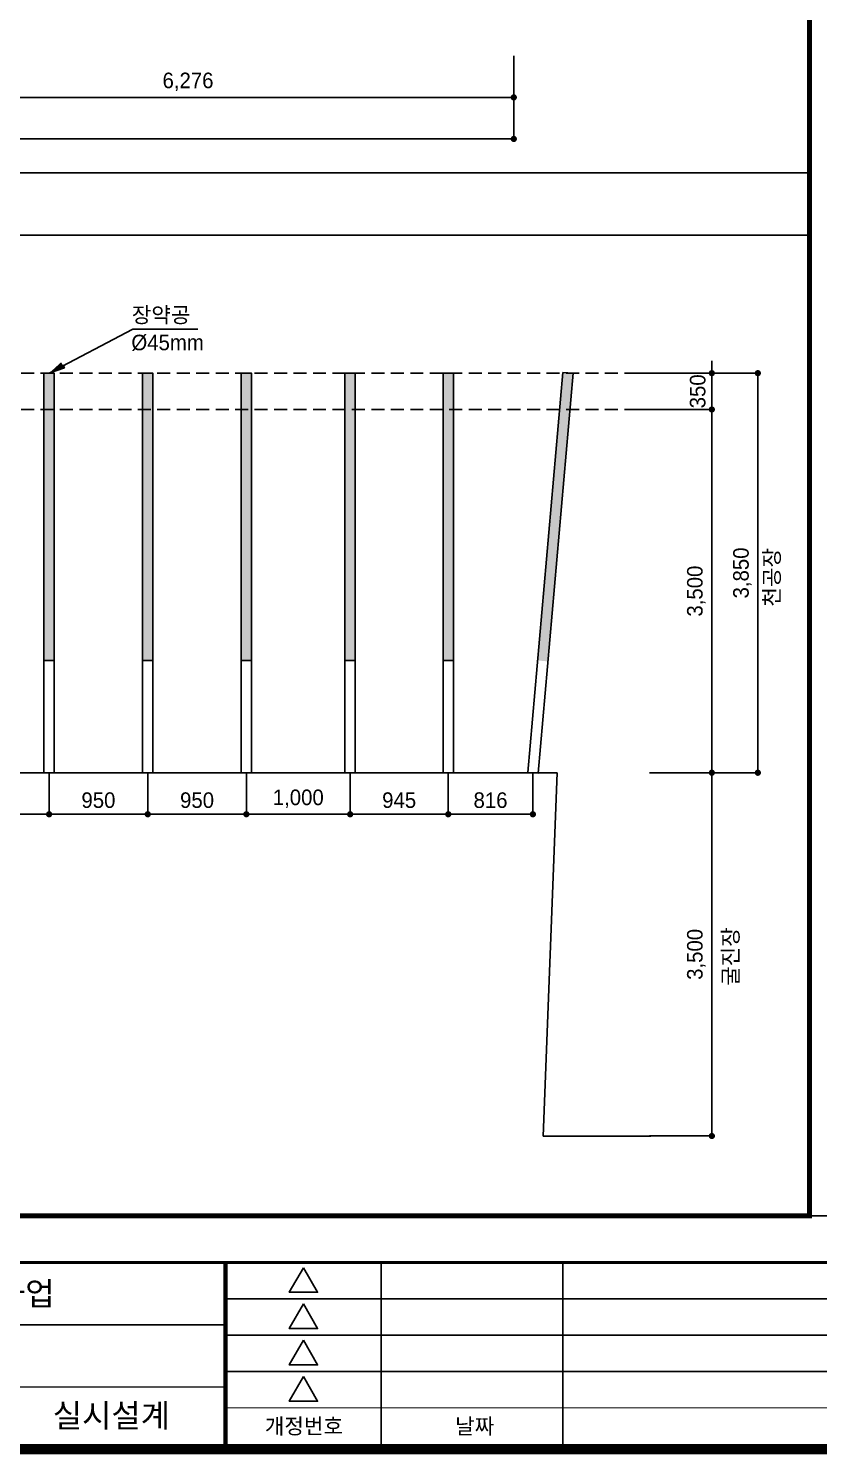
# Model space of a CAD drawing. Extents: x -689 to 317106, y 182884 to 219577.
# Drawn here: x 78154 to 85763, y 183834 to 197574 of the extents above; entities that cross this region are included whole.
import ezdxf
from ezdxf.enums import TextEntityAlignment as Align

# ---------------------------------------------------------------- set-up
doc = ezdxf.new("R2010")
doc.units = 0
doc.header["$LTSCALE"] = 500
doc.header["$MEASUREMENT"] = 0
doc.linetypes.add('HIDDEN', pattern=[0.375, 0.25, -0.125])
doc.layers.get('DEFPOINTS').update_dxf_attribs({"color": 55})
doc.layers.add('0-251', color=7, linetype='Continuous', true_color=0x6e6e6e)
for name, color, linetype in [('A-DIM01', 1, 'Continuous'), ('CS-EXCV', 3, 'CFZ008'), ('CX-BORD-LIN1', 7, 'Continuous'), ('CX-BORD-LIN2', 7, 'Continuous'), ('CZ-TEX0', 7, 'Continuous'), ('CZ-TEX1', 7, 'Continuous'), ('CZ-TEX2', 7, 'Continuous'), ('CZ-TEX3', 7, 'Continuous'), ('발파공(심발)', 4, 'Continuous')]:
    doc.layers.add(name, color=color, linetype=linetype)
doc.styles.add('GTXT', font='')
doc.styles.add('TB_BTXT', font='')
doc.styles.add('TB_TEXT', font='')
doc.styles.add('돋움', font='')
doc.styles.add('돋움체', font='')
doc.styles.get('GTXT').set_extended_font_data('Dotum')
doc.styles.get('TB_BTXT').set_extended_font_data('Dotum')
doc.styles.get('TB_TEXT').set_extended_font_data('Dotum')
doc.styles.get('돋움').set_extended_font_data('Dotum')
doc.styles.get('돋움체').set_extended_font_data('Dotum')
doc.linetypes.add('CFZ008', pattern='A,0.9,-0.2,[106,KHCLINE.shx,S=0.00606,R=180,X=0,Y=0],0.9', length=2)
doc.dimstyles.new('D_50', dxfattribs={"dimscale": 50, "dimtxt": 3, "dimasz": 1.2, "dimexe": 0, "dimexo": 0, "dimgap": 1.2, "dimtad": 1, "dimdec": 0, "dimrnd": 0.0005, "dimdsep": 46, "dimlunit": 6, "dimtxsty": '돋움체', "dimblk": 'DOT', "dimcen": 0.09, "dimclrd": 1, "dimclre": 1, "dimclrt": 1, "dimaunit": 1, "dimadec": 0, "dimazin": 0, "dimtfac": 1, "dimtdec": 0, "dimtix": 1, "dimtmove": 2, "dimatfit": 0, "dimfxl": 1, "dimtvp": 2, "dimtolj": 1, "dimtzin": 0, "dimlwd": -1, "dimlwe": -1, "dimarcsym": 0})

# ---------------------------------------------------------------- blocks, each defined once
blk = doc.blocks.new('_Dot')
at = {"color": 0, "linetype": 'ByBlock', "lineweight": -2}
blk.add_line((-0.5, 0), (-1, 0), dxfattribs=at)
at = {"color": 0, "linetype": 'ByBlock', "const_width": 0.5}
blk.add_lwpolyline([(-0.25, 0, 1), (0.25, 0, 1)], format="xyb", close=True, dxfattribs=at)
blk = doc.blocks.new('*D313')
at = {"layer": 'A-DIM01', "color": 1, "ltscale": 10, "transparency": 16777216}
for p, q in [((77452, 190403), (77452, 190003)), ((78352, 190403), (78352, 190003)), ((78292, 190003), (77512, 190003))]:
    blk.add_line(p, q, dxfattribs=at)
at = {"layer": 'DEFPOINTS', "color": 0, "ltscale": 10, "transparency": 16777216}
for p in [(77452, 190403), (78352, 190403), (77452, 190003)]:
    blk.add_point(p, dxfattribs=at)
at = {"layer": 'A-DIM01', "color": 1, "ltscale": 10, "transparency": 16777216, "xscale": 60, "yscale": 60, "zscale": 60, "rotation": 180}
blk.add_blockref('_Dot', (77452, 190003), dxfattribs=at)
at = {"layer": 'A-DIM01', "color": 1, "ltscale": 10, "transparency": 16777216, "xscale": 60, "yscale": 60, "zscale": 60}
blk.add_blockref('_Dot', (78352, 190003), dxfattribs=at)
at = {"layer": 'A-DIM01', "color": 1, "ltscale": 10, "transparency": 16777216, "insert": (77902, 190138), "char_height": 150, "attachment_point": 5, "style": '돋움체'}
blk.add_mtext('\\A1;900', dxfattribs=at)
blk = doc.blocks.new('*D314')
at = {"layer": 'A-DIM01', "color": 1, "ltscale": 10, "transparency": 16777216}
for p, q in [((78352, 190403), (78352, 190003)), ((79302, 190403), (79302, 190003)), ((79242, 190003), (78412, 190003))]:
    blk.add_line(p, q, dxfattribs=at)
at = {"layer": 'DEFPOINTS', "color": 0, "ltscale": 10, "transparency": 16777216}
for p in [(78352, 190403), (79302, 190403), (78352, 190003)]:
    blk.add_point(p, dxfattribs=at)
at = {"layer": 'A-DIM01', "color": 1, "ltscale": 10, "transparency": 16777216, "xscale": 60, "yscale": 60, "zscale": 60, "rotation": 180}
blk.add_blockref('_Dot', (78352, 190003), dxfattribs=at)
at = {"layer": 'A-DIM01', "color": 1, "ltscale": 10, "transparency": 16777216, "xscale": 60, "yscale": 60, "zscale": 60}
blk.add_blockref('_Dot', (79302, 190003), dxfattribs=at)
at = {"layer": 'A-DIM01', "color": 1, "ltscale": 10, "transparency": 16777216, "insert": (78827, 190138), "char_height": 150, "attachment_point": 5, "style": '돋움체'}
blk.add_mtext('\\A1;950', dxfattribs=at)
blk = doc.blocks.new('*D320')
at = {"layer": 'A-DIM01', "color": 1, "ltscale": 10, "transparency": 16777216}
for p, q in [((82197, 190403), (82197, 190003)), ((83012, 190403), (83012, 190003)), ((82952, 190003), (82257, 190003))]:
    blk.add_line(p, q, dxfattribs=at)
at = {"layer": 'DEFPOINTS', "color": 0, "ltscale": 10, "transparency": 16777216}
for p in [(82197, 190403), (83012, 190403), (82197, 190003)]:
    blk.add_point(p, dxfattribs=at)
at = {"layer": 'A-DIM01', "color": 1, "ltscale": 10, "transparency": 16777216, "xscale": 60, "yscale": 60, "zscale": 60, "rotation": 180}
blk.add_blockref('_Dot', (82197, 190003), dxfattribs=at)
at = {"layer": 'A-DIM01', "color": 1, "ltscale": 10, "transparency": 16777216, "xscale": 60, "yscale": 60, "zscale": 60}
blk.add_blockref('_Dot', (83012, 190003), dxfattribs=at)
at = {"layer": 'A-DIM01', "color": 1, "ltscale": 10, "transparency": 16777216, "insert": (82604, 190138), "char_height": 150, "attachment_point": 5, "style": '돋움체'}
blk.add_mtext('\\A1;816', dxfattribs=at)
blk = doc.blocks.new('*D322')
at = {"layer": 'A-DIM01', "color": 1, "ltscale": 10, "transparency": 16777216}
for p, q in [((84736, 194313), (84736, 194373)), ((83988, 194253), (84736, 194253)), ((84736, 194253), (84736, 193903)), ((83988, 193903), (84736, 193903)), ((84736, 193843), (84736, 193783))]:
    blk.add_line(p, q, dxfattribs=at)
at = {"layer": 'DEFPOINTS', "color": 0, "ltscale": 10, "transparency": 16777216}
for p in [(83988, 194253), (83988, 193903), (84736, 193903)]:
    blk.add_point(p, dxfattribs=at)
at = {"layer": 'A-DIM01', "color": 1, "ltscale": 10, "transparency": 16777216, "xscale": 60, "yscale": 60, "zscale": 60}
for p, rotation in [((84736, 194253), 270), ((84736, 193903), 90)]:
    blk.add_blockref('_Dot', p, dxfattribs=dict(at, rotation=rotation))
at = {"layer": 'A-DIM01', "color": 1, "ltscale": 10, "transparency": 16777216, "insert": (84600, 194078), "char_height": 150, "attachment_point": 5, "rotation": 90, "style": '돋움체'}
blk.add_mtext('\\A1;350', dxfattribs=at)
blk = doc.blocks.new('*D323')
at = {"layer": 'A-DIM01', "color": 1, "ltscale": 10, "transparency": 16777216}
for p, q in [((84136, 190403), (84736, 190403)), ((84736, 190343), (84736, 186963)), ((84136, 186903), (84736, 186903))]:
    blk.add_line(p, q, dxfattribs=at)
at = {"layer": 'DEFPOINTS', "color": 0, "ltscale": 10, "transparency": 16777216}
for p in [(84136, 190403), (84136, 186903), (84736, 186903)]:
    blk.add_point(p, dxfattribs=at)
at = {"layer": 'A-DIM01', "color": 1, "ltscale": 10, "transparency": 16777216, "xscale": 60, "yscale": 60, "zscale": 60}
for p, rotation in [((84736, 190403), 90), ((84736, 186903), 270)]:
    blk.add_blockref('_Dot', p, dxfattribs=dict(at, rotation=rotation))
at = {"layer": 'A-DIM01', "color": 1, "ltscale": 10, "transparency": 16777216, "insert": (84586, 188653), "char_height": 150, "attachment_point": 5, "rotation": 90, "style": '돋움체'}
blk.add_mtext('\\A1;3,500', dxfattribs=at)
blk = doc.blocks.new('*D324')
at = {"layer": 'A-DIM01', "color": 1, "ltscale": 10, "transparency": 16777216}
for p, q in [((84136, 193903), (84736, 193903)), ((84736, 193843), (84736, 190463)), ((84136, 190403), (84736, 190403))]:
    blk.add_line(p, q, dxfattribs=at)
at = {"layer": 'DEFPOINTS', "color": 0, "ltscale": 10, "transparency": 16777216}
for p in [(84136, 193903), (84136, 190403), (84736, 190403)]:
    blk.add_point(p, dxfattribs=at)
at = {"layer": 'A-DIM01', "color": 1, "ltscale": 10, "transparency": 16777216, "xscale": 60, "yscale": 60, "zscale": 60}
for p, rotation in [((84736, 193903), 90), ((84736, 190403), 270)]:
    blk.add_blockref('_Dot', p, dxfattribs=dict(at, rotation=rotation))
at = {"layer": 'A-DIM01', "color": 1, "ltscale": 10, "transparency": 16777216, "insert": (84586, 192153), "char_height": 150, "attachment_point": 5, "rotation": 90, "style": '돋움체'}
blk.add_mtext('\\A1;3,500', dxfattribs=at)
blk = doc.blocks.new('*D325')
at = {"layer": 'A-DIM01', "color": 1, "ltscale": 10, "transparency": 16777216}
for p, q in [((84736, 194253), (85179, 194253)), ((85179, 194193), (85179, 190463)), ((84736, 190403), (85179, 190403))]:
    blk.add_line(p, q, dxfattribs=at)
at = {"layer": 'DEFPOINTS', "color": 0, "ltscale": 10, "transparency": 16777216}
for p in [(84736, 194253), (84736, 190403), (85179, 190403)]:
    blk.add_point(p, dxfattribs=at)
at = {"layer": 'A-DIM01', "color": 1, "ltscale": 10, "transparency": 16777216, "xscale": 60, "yscale": 60, "zscale": 60}
for p, rotation in [((85179, 194253), 90), ((85179, 190403), 270)]:
    blk.add_blockref('_Dot', p, dxfattribs=dict(at, rotation=rotation))
at = {"layer": 'A-DIM01', "color": 1, "ltscale": 10, "transparency": 16777216, "insert": (85030, 192328), "char_height": 150, "attachment_point": 5, "rotation": 90, "style": '돋움체'}
blk.add_mtext('\\A1;3,850', dxfattribs=at)
blk = doc.blocks.new('*D533')
at = {"layer": 'A-DIM01', "color": 1, "ltscale": 10, "transparency": 16777216}
for p, q in [((76552, 197310), (76552, 196910)), ((82828, 197310), (82828, 196910)), ((76612, 196910), (82768, 196910))]:
    blk.add_line(p, q, dxfattribs=at)
at = {"layer": 'DEFPOINTS', "color": 0, "ltscale": 10, "transparency": 16777216}
for p in [(76552, 197310), (82828, 197310), (82828, 196910)]:
    blk.add_point(p, dxfattribs=at)
at = {"layer": 'A-DIM01', "color": 1, "ltscale": 10, "transparency": 16777216, "xscale": 60, "yscale": 60, "zscale": 60, "rotation": 180}
blk.add_blockref('_Dot', (76552, 196910), dxfattribs=at)
at = {"layer": 'A-DIM01', "color": 1, "ltscale": 10, "transparency": 16777216, "xscale": 60, "yscale": 60, "zscale": 60}
blk.add_blockref('_Dot', (82828, 196910), dxfattribs=at)
at = {"layer": 'A-DIM01', "color": 1, "ltscale": 10, "transparency": 16777216, "insert": (79690, 197060), "char_height": 150, "attachment_point": 5, "style": '돋움체'}
blk.add_mtext('\\A1;6,276', dxfattribs=at)
blk = doc.blocks.new('*D535')
at = {"layer": 'A-DIM01', "color": 1, "ltscale": 10, "transparency": 16777216}
for p, q in [((70219, 197310), (70219, 196510)), ((82828, 197310), (82828, 196510)), ((70279, 196510), (82768, 196510))]:
    blk.add_line(p, q, dxfattribs=at)
at = {"layer": 'DEFPOINTS', "color": 0, "ltscale": 10, "transparency": 16777216}
for p in [(70219, 197310), (82828, 197310), (82828, 196510)]:
    blk.add_point(p, dxfattribs=at)
at = {"layer": 'A-DIM01', "color": 1, "ltscale": 10, "transparency": 16777216, "xscale": 60, "yscale": 60, "zscale": 60, "rotation": 180}
blk.add_blockref('_Dot', (70219, 196510), dxfattribs=at)
at = {"layer": 'A-DIM01', "color": 1, "ltscale": 10, "transparency": 16777216, "xscale": 60, "yscale": 60, "zscale": 60}
blk.add_blockref('_Dot', (82828, 196510), dxfattribs=at)
at = {"layer": 'A-DIM01', "color": 1, "ltscale": 10, "transparency": 16777216, "insert": (76554, 196666), "char_height": 150, "attachment_point": 5, "style": '돋움체'}
blk.add_mtext('\\A1;12,609', dxfattribs=at)
blk = doc.blocks.new('*D511')
at = {"layer": 'A-DIM01', "color": 1, "ltscale": 10, "transparency": 16777216}
for p, q in [((79302, 190403), (79302, 190003)), ((80252, 190403), (80252, 190003)), ((80192, 190003), (79362, 190003))]:
    blk.add_line(p, q, dxfattribs=at)
at = {"layer": 'DEFPOINTS', "color": 0, "ltscale": 10, "transparency": 16777216}
for p in [(79302, 190403), (80252, 190403), (79302, 190003)]:
    blk.add_point(p, dxfattribs=at)
at = {"layer": 'A-DIM01', "color": 1, "ltscale": 10, "transparency": 16777216, "xscale": 60, "yscale": 60, "zscale": 60, "rotation": 180}
blk.add_blockref('_Dot', (79302, 190003), dxfattribs=at)
at = {"layer": 'A-DIM01', "color": 1, "ltscale": 10, "transparency": 16777216, "xscale": 60, "yscale": 60, "zscale": 60}
blk.add_blockref('_Dot', (80252, 190003), dxfattribs=at)
at = {"layer": 'A-DIM01', "color": 1, "ltscale": 10, "transparency": 16777216, "insert": (79777, 190138), "char_height": 150, "attachment_point": 5, "style": '돋움체'}
blk.add_mtext('\\A1;950', dxfattribs=at)
blk = doc.blocks.new('*D512')
at = {"layer": 'A-DIM01', "color": 1, "ltscale": 10, "transparency": 16777216}
for p, q in [((80252, 190403), (80252, 190003)), ((81252, 190403), (81252, 190003)), ((81192, 190003), (80312, 190003))]:
    blk.add_line(p, q, dxfattribs=at)
at = {"layer": 'DEFPOINTS', "color": 0, "ltscale": 10, "transparency": 16777216}
for p in [(80252, 190403), (81252, 190403), (80252, 190003)]:
    blk.add_point(p, dxfattribs=at)
at = {"layer": 'A-DIM01', "color": 1, "ltscale": 10, "transparency": 16777216, "xscale": 60, "yscale": 60, "zscale": 60, "rotation": 180}
blk.add_blockref('_Dot', (80252, 190003), dxfattribs=at)
at = {"layer": 'A-DIM01', "color": 1, "ltscale": 10, "transparency": 16777216, "xscale": 60, "yscale": 60, "zscale": 60}
blk.add_blockref('_Dot', (81252, 190003), dxfattribs=at)
at = {"layer": 'A-DIM01', "color": 1, "ltscale": 10, "transparency": 16777216, "insert": (80752, 190152), "char_height": 150, "attachment_point": 5, "style": '돋움체'}
blk.add_mtext('\\A1;1,000', dxfattribs=at)
blk = doc.blocks.new('*D513')
at = {"layer": 'A-DIM01', "color": 1, "ltscale": 10, "transparency": 16777216}
for p, q in [((81252, 190403), (81252, 190003)), ((82197, 190403), (82197, 190003)), ((82137, 190003), (81312, 190003))]:
    blk.add_line(p, q, dxfattribs=at)
at = {"layer": 'DEFPOINTS', "color": 0, "ltscale": 10, "transparency": 16777216}
for p in [(81252, 190403), (82197, 190403), (81252, 190003)]:
    blk.add_point(p, dxfattribs=at)
at = {"layer": 'A-DIM01', "color": 1, "ltscale": 10, "transparency": 16777216, "xscale": 60, "yscale": 60, "zscale": 60, "rotation": 180}
blk.add_blockref('_Dot', (81252, 190003), dxfattribs=at)
at = {"layer": 'A-DIM01', "color": 1, "ltscale": 10, "transparency": 16777216, "xscale": 60, "yscale": 60, "zscale": 60}
blk.add_blockref('_Dot', (82197, 190003), dxfattribs=at)
at = {"layer": 'A-DIM01', "color": 1, "ltscale": 10, "transparency": 16777216, "insert": (81724, 190138), "char_height": 150, "attachment_point": 5, "style": '돋움체'}
blk.add_mtext('\\A1;945', dxfattribs=at)
blk = doc.blocks.new('CXBLKA1')
at = {"layer": 'CX-BORD-LIN1', "color": 7, "const_width": 2}
blk.add_lwpolyline([(821, 20), (25, 20), (25, 574), (821, 574)], close=True, dxfattribs=at)
at = {"layer": 'CX-BORD-LIN1', "color": 7}
for points, const_width in [([(821, 56), (25, 56)], 0.6), ([(305, 20), (305, 56)], 0.8)]:
    blk.add_lwpolyline(points, dxfattribs=dict(at, const_width=const_width))
at = {"layer": 'CX-BORD-LIN2', "color": 7}
for p, q in [((335, 20), (335, 56)), ((370, 20), (370, 56))]:
    blk.add_line(p, q, dxfattribs=at)
for points in [[(320, 55), (317.26, 50.25), (322.74, 50.25)], [(320, 48), (317.26, 43.25), (322.74, 43.25)], [(320, 41), (317.26, 36.25), (322.74, 36.25)], [(320, 34), (317.26, 29.25), (322.74, 29.25)]]:
    blk.add_lwpolyline(points, close=True, dxfattribs=at)
for points in [[(611, 49), (305, 49)], [(611, 42), (305, 42)], [(611, 35), (305, 35)]]:
    blk.add_lwpolyline(points, dxfattribs=at)
for points, const_width in [([(305, 44), (145, 44)], 0.3), ([(305, 32), (145, 32)], 0.3), ([(611, 28), (305, 28)], 0.2)]:
    blk.add_lwpolyline(points, dxfattribs=dict(at, const_width=const_width))
at = {"layer": 'CZ-TEX0', "color": 7, "style": 'TB_BTXT'}
blk.add_attdef('UD_TITLE', text='', height=10, dxfattribs=at).set_placement((423, 553), align=Align.MIDDLE_CENTER)
at = {"layer": 'CZ-TEX1', "color": 7, "style": 'TB_BTXT'}
blk.add_attdef('PI_CNAME', text='', height=5, dxfattribs=at).set_placement((40, 552), align=Align.BOTTOM_LEFT)
blk.add_attdef('UD_SUBTITLE', text='', height=7, dxfattribs=at).set_placement((423, 538), align=Align.MIDDLE_CENTER)
at = {"layer": 'CZ-TEX2', "color": 7, "style": 'TB_TEXT'}
for s, p in [('개정번호', (320.1, 24.5)), ('날짜', (353, 24.5))]:
    blk.add_text(s, height=3, dxfattribs=at).set_placement(p, align=Align.MIDDLE)
at = {"layer": 'CZ-TEX2', "color": 7}
for tag, height, style, p in [('UD_CDNAME', 4, 'TB_BTXT', (42, 544)), ('DA_STDNAME', 3, 'TB_TEXT', (783.49, 13.5))]:
    blk.add_attdef(tag, text='', height=height, dxfattribs=dict(at, style=style)).set_placement(p, align=Align.BOTTOM_LEFT)
at = {"layer": 'CZ-TEX2', "color": 7, "style": 'TB_TEXT'}
for tag, height, p in [('PI_TITLE', 4.5, (243, 50)), ('DC_RNUM4', 3, (320, 52)), ('DC_RDATE4', 3.5, (353, 52.5)), ('DC_RAPP4', 3.5, (501.56, 52.5)), ('DC_RCHK4', 3.5, (542.36, 52.5)), ('DC_RDGN4', 3.5, (582.36, 52.5)), ('UD_CDIST', 4.5, (676, 50)), ('FI_NAME', 4.5, (780, 51)), ('DC_RDATE3', 3.5, (353, 45.4)), ('DC_RAPP3', 3.5, (501.56, 45.4)), ('DC_RCHK3', 3.5, (542.36, 45.4)), ('DC_RDGN3', 3.5, (582.36, 45.4)), ('DC_RNUM3', 3, (320, 45)), ('DI_TITLE', 4.5, (780, 44)), ('PI_CDNAME', 4.5, (243, 38)), ('DC_RNUM2', 3, (320, 38)), ('DC_RDATE2', 3.5, (353, 38.5)), ('DC_RAPP2', 3.5, (501.56, 38.5)), ('DC_RCHK2', 3.5, (542.36, 38.5)), ('DC_RDGN2', 3.5, (582.36, 38.5)), ('DA_HSCALE', 4.5, (658.5, 38)), ('DA_VSCALE', 4.5, (693, 38)), ('DI_SUBTITLE', 3.5, (780, 37)), ('DC_RDATE1', 3.5, (353, 31.5)), ('DC_RAPP1', 3.5, (501.56, 31.5)), ('DC_RCHK1', 3.5, (542.36, 31.5)), ('DC_RDGN1', 3.5, (582.36, 31.5)), ('DC_RNUM1', 3, (320, 31)), ('PA_CCLASS', 4.5, (204, 26.5)), ('PI_STAGE', 4.5, (283, 26.5)), ('DI_DRWNO', 4.5, (676, 26.5)), ('DA_PAGENO', 4.5, (780, 26.5))]:
    blk.add_attdef(tag, text='', height=height, dxfattribs=at).set_placement(p, align=Align.MIDDLE_CENTER)
for tag, p in [('DC_RDES4', (377, 52.5)), ('DC_RDES3', (377, 45.4)), ('DC_RDES2', (377, 38.5)), ('DC_RDES1', (377.03, 31.5))]:
    blk.add_attdef(tag, text='', height=3.5, dxfattribs=at).set_placement(p, align=Align.MIDDLE_LEFT)
at = {"layer": 'CZ-TEX3', "color": 7, "style": 'TB_TEXT', "flags": 1}
for tag, p in [('PI_ID', (24, 16)), ('PI_CCODE', (31, 16)), ('PA_DSDATE', (47, 16)), ('PA_DEDATE', (64, 16)), ('PA_CSDATE', (81, 16)), ('PA_CEDATE', (98, 16)), ('PA_CFDATE', (114, 16)), ('EI_ENAME', (132, 16)), ('EI_DEPT', (146, 16)), ('EI_PERSON', (158, 16)), ('EI_EMAIL', (174, 16)), ('CI_CATEG', (189, 16)), ('CI_ROLE', (204, 16)), ('CI_ONAME', (216, 16)), ('CI_ADDR', (232, 16)), ('CI_TEL', (246, 16)), ('CI_FAX', (257, 16)), ('CI_HPADDR', (270, 16)), ('CI_CODE', (287, 16)), ('CI_DEPT', (300, 16)), ('CI_PERSON', (312, 16)), ('CI_EMAIL', (329, 16)), ('CI_PROLE', (342, 16)), ('DI_MANCODE', (357, 16)), ('DI_CATEG', (377, 16)), ('DI_LDATE', (392, 16)), ('DI_PCLASS', (407, 16)), ('DI_MMCLASS', (424, 16)), ('DI_MSCLASS', (443, 16)), ('DI_ECLASS', (462, 16)), ('DI_FNAME', (478, 16)), ('DC_ONAME', (493, 16)), ('DC_NNAME', (510, 16)), ('FI_CODE', (529, 16)), ('FI_CLASS', (545, 16)), ('FI_ICODE1', (563, 16)), ('FI_ICODE2', (581, 16)), ('------------', (597, 16))]:
    blk.add_attdef(tag, p, '', height=2, dxfattribs=at)

msp = doc.modelspace()

# ---------------------------------------------------------------- hatches: boundary and pattern name
at = {"layer": 'A-DIM01'}
h = msp.add_hatch(color=1, dxfattribs=at)
h.dxf.hatch_style = 1
h.paths.add_polyline_path([(78351.58188, 194252.58164), (78467.78505, 194358.32475), (78483.63427, 194331.95742), (78499.48349, 194305.59009)])
at = {"layer": '발파공(심발)'}
for points in [[(78301.58188, 194252.58164), (78401.58188, 194252.58164), (78401.58188, 191484.51499), (78301.58188, 191484.51499)], [(79251.58188, 194252.58164), (79351.58188, 194252.58164), (79351.58188, 191484.51499), (79251.58188, 191484.51499)], [(80201.58188, 194252.58164), (80301.58188, 194252.58164), (80301.58188, 191484.51499), (80201.58188, 191484.51499)], [(81201.58812, 194252.58164), (81301.58812, 194252.58164), (81301.58812, 191484.51499), (81201.58812, 191484.51499)], [(82146.51212, 194252.58164), (82246.51212, 194252.58164), (82246.51212, 191484.51499), (82146.51212, 191484.51499)], [(83399.43599, 194252.60193), (83299.83343, 194261.50873), (83056.90756, 191484.85329), (83156.51011, 191475.94649)]]:
    msp.add_hatch(color=253, dxfattribs=at).paths.add_polyline_path(points)

# ---------------------------------------------------------------- linework, layer by layer
at = {"layer": '0-251', "const_width": 50}
msp.add_lwpolyline([(85676.58188, 186134.30698), (67426.58188, 186134.30698), (67426.58188, 208584.30698), (85676.58188, 208584.30698), (85676.58188, 186134.30698)], dxfattribs=at)
at = {"layer": 'A-DIM01'}
msp.add_line((79159.34355, 194678.01228), (78351.58188, 194252.58164), dxfattribs=at)
msp.add_lwpolyline([(79159.34355, 194678.01228), (79785.72503, 194678.01228)], dxfattribs=at)
at = {"layer": 'A-DIM01', "color": 1}
msp.add_lwpolyline([(78351.58188, 194252.58164), (78499.48349, 194305.59009), (78483.63427, 194331.95742)], dxfattribs=at)
at = {"layer": 'A-DIM01', "linetype": 'HIDDEN'}
for points in [[(69456.58974, 194252.58164), (83985.18134, 194252.58164)], [(69456.58974, 193902.58164), (83985.18134, 193902.58164)]]:
    msp.add_lwpolyline(points, dxfattribs=at)
at = {"layer": 'CS-EXCV', "linetype": 'CFZ008'}
for p, q in [((83247.4688, 190402.58164), (76551.58188, 190402.58164)), ((83112.41196, 186902.58164), (83247.4688, 190402.58164))]:
    msp.add_line(p, q, dxfattribs=at)
at = {"layer": 'CS-EXCV', "color": 3}
msp.add_line((83112.41196, 186902.58164), (84149.12788, 186902.58164), dxfattribs=at)
at = {"layer": 'DEFPOINTS'}
msp.add_line((67426.58188, 195584.30698), (85676.58188, 195584.30698), dxfattribs=at)
for points in [[(67426.58188, 211034.30698), (105476.58188, 211034.30698), (105476.58188, 186134.30698), (67426.58188, 186134.30698)], [(67426.58188, 208584.30698), (85676.58188, 208584.30698), (85676.58188, 196184.30698), (67426.58188, 196184.30698)], [(67426.58188, 196184.30698), (85676.58188, 196184.30698), (85676.58188, 186134.30698), (67426.58188, 186134.30698)]]:
    msp.add_lwpolyline(points, close=True, dxfattribs=at)
at = {"layer": '발파공(심발)', "color": 3}
for p, q in [((83299.78199, 194260.89141), (82962.55924, 190406.41772)), ((83399.48743, 194253.21925), (83062.26468, 190398.74557)), ((83299.78199, 194260.89141), (83399.48743, 194253.21925))]:
    msp.add_line(p, q, dxfattribs=at)
at = {"layer": '발파공(심발)', "color": 7}
for p, q in [((78301.58188, 191484.51499), (78401.58188, 191484.51499)), ((83062.26468, 190398.74557), (82962.55924, 190406.41772))]:
    msp.add_line(p, q, dxfattribs=at)
at = {"layer": '발파공(심발)', "color": 253}
for p, q in [((79251.58188, 191484.51499), (79351.58188, 191484.51499)), ((80201.58188, 191484.51499), (80301.58188, 191484.51499)), ((81201.58812, 191484.51499), (81301.58812, 191484.51499)), ((82146.51212, 191484.51499), (82246.51212, 191484.51499))]:
    msp.add_line(p, q, dxfattribs=at)
at = {"layer": '발파공(심발)', "color": 3}
for points in [[(78301.58188, 194252.58164), (78401.58188, 194252.58164), (78401.58188, 190402.58164), (78301.58188, 190402.58164)], [(79251.58188, 194252.58164), (79351.58188, 194252.58164), (79351.58188, 190402.58164), (79251.58188, 190402.58164)], [(80201.58188, 194252.58164), (80301.58188, 194252.58164), (80301.58188, 190402.58164), (80201.58188, 190402.58164)], [(81201.58812, 194252.58164), (81301.58812, 194252.58164), (81301.58812, 190402.58164), (81201.58812, 190402.58164)], [(82146.51212, 194252.58164), (82246.51212, 194252.58164), (82246.51212, 190402.58164), (82146.51212, 190402.58164)]]:
    msp.add_lwpolyline(points, close=True, dxfattribs=at)

# ---------------------------------------------------------------- block references
ref = msp.add_blockref('CXBLKA1', (64801.58188, 182884.30698), dxfattribs=dict(xscale=50, yscale=50, zscale=50))
ref.add_attrib('PI_TITLE', '승학터널 민간투자사업', dxfattribs={"layer": 'CZ-TEX2', "height": 225, "style": 'TB_TEXT'}).set_placement((76951.58188, 185384.30698), align=Align.MIDDLE_CENTER)
ref.add_attrib('PI_STAGE', '실시설계', dxfattribs={"layer": 'CZ-TEX2', "height": 225, "style": 'TB_TEXT'}).set_placement((78951.58188, 184209.30698), align=Align.MIDDLE_CENTER)

# ---------------------------------------------------------------- texts
at = {"layer": 'CZ-TEX2', "style": 'GTXT'}
for s, p in [('장약공', (79148.29596, 194739.52658)), ('Ø45mm', (79144.49585, 194473.69146))]:
    msp.add_text(s, height=150, dxfattribs=at).set_placement(p)
at = {"layer": 'CZ-TEX2', "style": '돋움'}
for s, p in [('천공장', (85387.30862, 192003.27867)), ('굴진장', (84990.89161, 188349.5712))]:
    msp.add_text(s, height=150, rotation=90.000138978, dxfattribs=at).set_placement(p)

# ---------------------------------------------------------------- dimensions: what is measured, and where the dimension line sits
at = {"layer": 'A-DIM01', "ltscale": 10}
dim = msp.add_linear_dim(base=(82828.00881, 196510.36301), p1=(70218.66644, 197310.36301), p2=(82828.00881, 197310.36301), angle=180, dimstyle='D_50', dxfattribs=at)
dim.commit()
dim.dimension.update_dxf_attribs({"geometry": '*D535', "text_midpoint": (76554.32416, 196665.86014), "dimtype": 128})
for base, p1, p2, angle, picture, middle in [((82828.00881, 196910.36301), (76551.58188, 197310.36301), (82828.00881, 197310.36301), 180, '*D533', (79689.79534, 197059.91525)), ((85179.27684, 190402.58164), (84735.57451, 194252.58164), (84735.57451, 190402.58164), 90, '*D325', (85029.7246, 192327.58164)), ((84735.57451, 190402.58164), (84135.57451, 193902.58164), (84135.57451, 190402.58164), 90, '*D324', (84586.02227, 192152.58164)), ((84735.57451, 186902.58164), (84135.57451, 190402.58164), (84135.57451, 186902.58164), 90, '*D323', (84586.02227, 188652.58164))]:
    dim = msp.add_linear_dim(base=base, p1=p1, p2=p2, angle=angle, dimstyle='D_50', dxfattribs=at)
    dim.commit()
    dim.dimension.update_dxf_attribs({"geometry": picture, "text_midpoint": middle})
dim = msp.add_aligned_dim(p1=(83987.50573, 194252.58164), p2=(83987.50573, 193902.58164), distance=748.06878, dimstyle='D_50', dxfattribs=at)
dim.commit()
dim.dimension.update_dxf_attribs({"geometry": '*D322', "text_midpoint": (84600.47275, 194077.58164)})
for base, p1, p2, picture, middle in [((77451.58188, 190002.58164), (78351.58188, 190402.58164), (77451.58188, 190402.58164), '*D313', (77901.58188, 190137.68341)), ((78351.58188, 190002.58164), (79301.58188, 190402.58164), (78351.58188, 190402.58164), '*D314', (78826.58188, 190137.68341)), ((79301.58188, 190002.58164), (80251.58188, 190402.58164), (79301.58188, 190402.58164), '*D511', (79776.58188, 190137.68341)), ((80251.58188, 190002.58164), (81251.58812, 190402.58164), (80251.58188, 190402.58164), '*D512', (80751.585, 190152.13388)), ((81251.58812, 190002.58164), (82196.51212, 190402.58164), (81251.58812, 190402.58164), '*D513', (81724.05012, 190137.68341)), ((82196.51212, 190002.58164), (83012.41196, 190402.58164), (82196.51212, 190402.58164), '*D320', (82604.46204, 190137.68341))]:
    dim = msp.add_linear_dim(base=base, p1=p1, p2=p2, dimstyle='D_50', dxfattribs=at)
    dim.commit()
    dim.dimension.update_dxf_attribs({"geometry": picture, "text_midpoint": middle})

doc.saveas('drawing.dxf')
